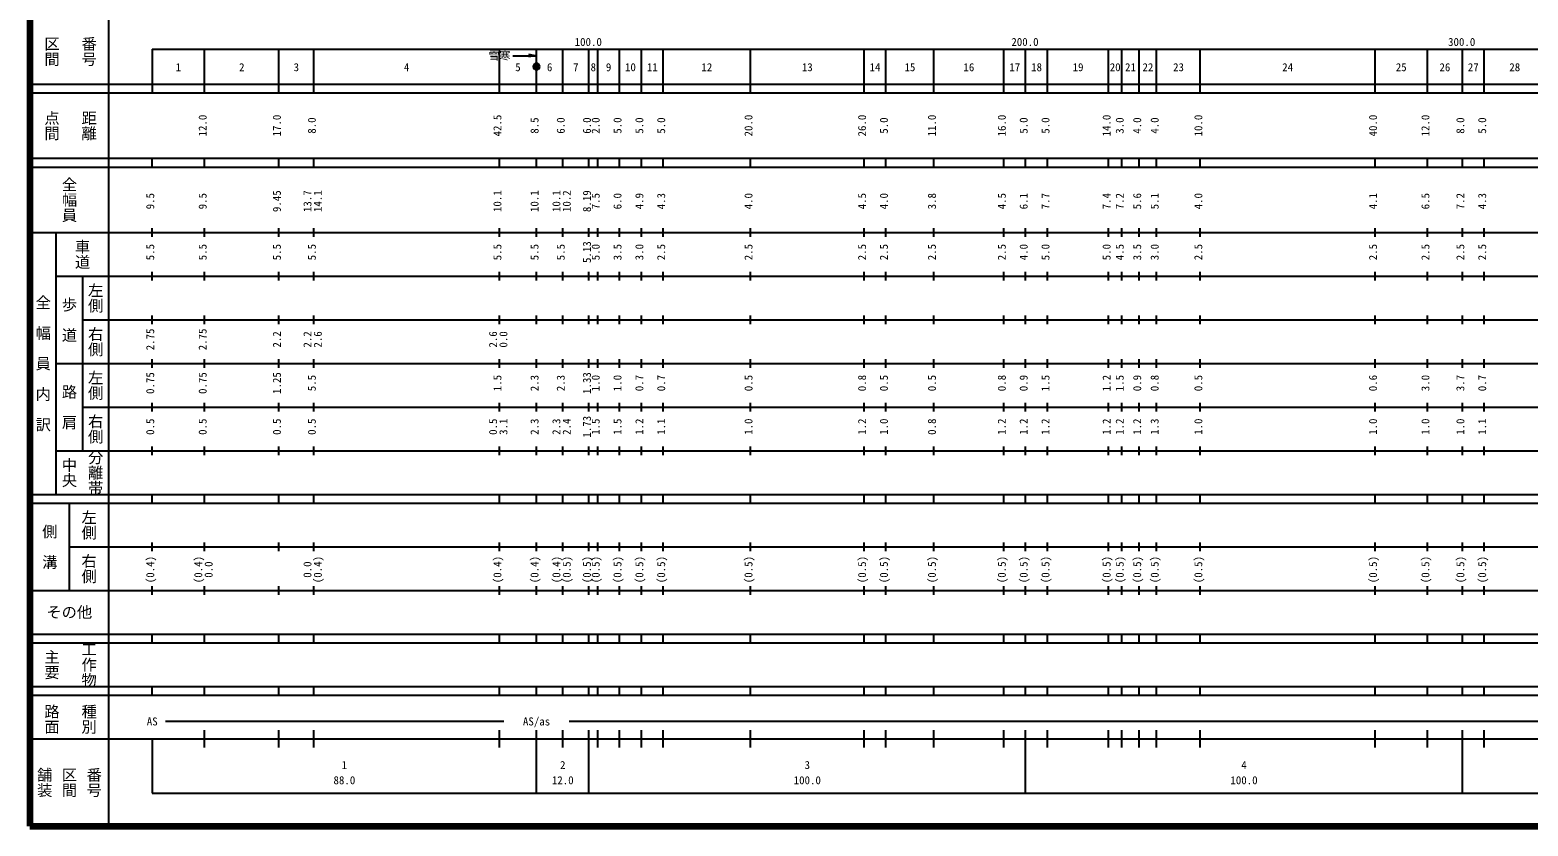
# Model space of a CAD drawing. Units: millimetres on the paper, enlarged 1000 times. Extents: x 40000 to 680000, y 20000 to 380000.
# Drawn here: x 40000 to 383040, y 20000 to 202409 of the extents above; entities that cross this region are included whole.
import ezdxf
from ezdxf.enums import TextEntityAlignment as Align

# ---------------------------------------------------------------- set-up
doc = ezdxf.new("R2010")
doc.units = ezdxf.units.MM
doc.header["$LTSCALE"] = 1000
doc.layers.add('M-TTL', color=2, linetype='Continuous', lineweight=140)
doc.layers.add('M-TTL-BAND', color=7, linetype='Continuous', lineweight=25)
doc.styles.add('@ＭＳ ゴシック', font='')
doc.styles.add('ＭＳ ゴシック', font='')
doc.styles.get('@ＭＳ ゴシック').set_extended_font_data('@MS Gothic')
doc.styles.get('ＭＳ ゴシック').set_extended_font_data('MS Gothic')

msp = doc.modelspace()

# ---------------------------------------------------------------- hatches: boundary and pattern name
at = {"layer": 'M-TTL-BAND'}
msp.add_hatch(color=256, dxfattribs=at).paths.add_polyline_path([(156750, 194000, 1), (155250, 194000, 1)])

# ---------------------------------------------------------------- linework, layer by layer
at = {"layer": 'M-TTL'}
for p, q in [((40000, 380000), (40000, 20000)), ((40000, 20000), (680000, 20000))]:
    msp.add_line(p, q, dxfattribs=at)
at = {"layer": 'M-TTL-BAND'}
for p, q in [((58000, 370000), (58000, 20000)), ((68000, 198000), (68000, 188000)), ((68000, 198000), (579000, 198000)), ((80000, 188000), (80000, 198000)), ((97000, 188000), (97000, 198000)), ((105000, 188000), (105000, 198000)), ((147500, 188000), (147500, 198000)), ((150537, 196495), (155701, 196495)), ((155701, 196495), (154224, 196755)), ((155701, 196495), (154224, 196234)), ((156000, 188000), (156000, 198000)), ((162000, 188000), (162000, 198000)), ((168000, 188000), (168000, 198000)), ((170000, 188000), (170000, 198000)), ((175000, 188000), (175000, 198000)), ((180000, 188000), (180000, 198000)), ((185000, 188000), (185000, 198000)), ((205000, 188000), (205000, 198000)), ((231000, 188000), (231000, 198000)), ((236000, 188000), (236000, 198000)), ((247000, 188000), (247000, 198000)), ((263000, 188000), (263000, 198000)), ((268000, 188000), (268000, 198000)), ((273000, 188000), (273000, 198000)), ((287000, 188000), (287000, 198000)), ((290000, 188000), (290000, 198000)), ((294000, 188000), (294000, 198000)), ((298000, 188000), (298000, 198000)), ((308000, 188000), (308000, 198000)), ((348000, 188000), (348000, 198000)), ((360000, 188000), (360000, 198000)), ((368000, 188000), (368000, 198000)), ((373000, 188000), (373000, 198000)), ((40000, 190000), (579000, 190000)), ((40000, 188000), (579000, 188000)), ((40000, 173000), (579000, 173000)), ((68000, 171000), (68000, 173000)), ((80000, 171000), (80000, 173000)), ((97000, 171000), (97000, 173000)), ((105000, 171000), (105000, 173000)), ((147500, 171000), (147500, 173000)), ((156000, 171000), (156000, 173000)), ((162000, 171000), (162000, 173000)), ((168000, 171000), (168000, 173000)), ((170000, 171000), (170000, 173000)), ((175000, 171000), (175000, 173000)), ((180000, 171000), (180000, 173000)), ((185000, 171000), (185000, 173000)), ((205000, 171000), (205000, 173000)), ((231000, 171000), (231000, 173000)), ((236000, 171000), (236000, 173000)), ((247000, 171000), (247000, 173000)), ((263000, 171000), (263000, 173000)), ((268000, 171000), (268000, 173000)), ((273000, 171000), (273000, 173000)), ((287000, 171000), (287000, 173000)), ((290000, 171000), (290000, 173000)), ((294000, 171000), (294000, 173000)), ((298000, 171000), (298000, 173000)), ((308000, 171000), (308000, 173000)), ((348000, 171000), (348000, 173000)), ((360000, 171000), (360000, 173000)), ((368000, 171000), (368000, 173000)), ((373000, 171000), (373000, 173000)), ((40000, 171000), (579000, 171000)), ((40000, 156000), (579000, 156000)), ((46000, 96000), (46000, 156000)), ((68000, 155000), (68000, 157000)), ((80000, 155000), (80000, 157000)), ((97000, 155000), (97000, 157000)), ((105000, 155000), (105000, 157000)), ((147500, 155000), (147500, 157000)), ((156000, 155000), (156000, 157000)), ((162000, 155000), (162000, 157000)), ((168000, 155000), (168000, 157000)), ((170000, 155000), (170000, 157000)), ((175000, 155000), (175000, 157000)), ((180000, 155000), (180000, 157000)), ((185000, 155000), (185000, 157000)), ((205000, 155000), (205000, 157000)), ((231000, 155000), (231000, 157000)), ((236000, 155000), (236000, 157000)), ((247000, 155000), (247000, 157000)), ((263000, 155000), (263000, 157000)), ((268000, 155000), (268000, 157000)), ((273000, 155000), (273000, 157000)), ((287000, 155000), (287000, 157000)), ((290000, 155000), (290000, 157000)), ((294000, 155000), (294000, 157000)), ((298000, 155000), (298000, 157000)), ((308000, 155000), (308000, 157000)), ((348000, 155000), (348000, 157000)), ((360000, 155000), (360000, 157000)), ((368000, 155000), (368000, 157000)), ((373000, 155000), (373000, 157000)), ((46000, 146000), (579000, 146000)), ((52000, 146000), (52000, 106000)), ((68000, 145000), (68000, 147000)), ((80000, 145000), (80000, 147000)), ((97000, 145000), (97000, 147000)), ((105000, 145000), (105000, 147000)), ((147500, 145000), (147500, 147000)), ((156000, 145000), (156000, 147000)), ((162000, 145000), (162000, 147000)), ((168000, 145000), (168000, 147000)), ((170000, 145000), (170000, 147000)), ((175000, 145000), (175000, 147000)), ((180000, 145000), (180000, 147000)), ((185000, 145000), (185000, 147000)), ((205000, 145000), (205000, 147000)), ((231000, 145000), (231000, 147000)), ((236000, 145000), (236000, 147000)), ((247000, 145000), (247000, 147000)), ((263000, 145000), (263000, 147000)), ((268000, 145000), (268000, 147000)), ((273000, 145000), (273000, 147000)), ((287000, 145000), (287000, 147000)), ((290000, 145000), (290000, 147000)), ((294000, 145000), (294000, 147000)), ((298000, 145000), (298000, 147000)), ((308000, 145000), (308000, 147000)), ((348000, 145000), (348000, 147000)), ((360000, 145000), (360000, 147000)), ((368000, 145000), (368000, 147000)), ((373000, 145000), (373000, 147000)), ((52000, 136000), (579000, 136000)), ((68000, 135000), (68000, 137000)), ((80000, 135000), (80000, 137000)), ((97000, 135000), (97000, 137000)), ((105000, 135000), (105000, 137000)), ((147500, 135000), (147500, 137000)), ((156000, 135000), (156000, 137000)), ((162000, 135000), (162000, 137000)), ((168000, 135000), (168000, 137000)), ((170000, 135000), (170000, 137000)), ((175000, 135000), (175000, 137000)), ((180000, 135000), (180000, 137000)), ((185000, 135000), (185000, 137000)), ((205000, 135000), (205000, 137000)), ((231000, 135000), (231000, 137000)), ((236000, 135000), (236000, 137000)), ((247000, 135000), (247000, 137000)), ((263000, 135000), (263000, 137000)), ((268000, 135000), (268000, 137000)), ((273000, 135000), (273000, 137000)), ((287000, 135000), (287000, 137000)), ((290000, 135000), (290000, 137000)), ((294000, 135000), (294000, 137000)), ((298000, 135000), (298000, 137000)), ((308000, 135000), (308000, 137000)), ((348000, 135000), (348000, 137000)), ((360000, 135000), (360000, 137000)), ((368000, 135000), (368000, 137000)), ((373000, 135000), (373000, 137000)), ((68000, 125000), (68000, 127000)), ((80000, 125000), (80000, 127000)), ((97000, 125000), (97000, 127000)), ((105000, 125000), (105000, 127000)), ((147500, 125000), (147500, 127000)), ((156000, 125000), (156000, 127000)), ((162000, 125000), (162000, 127000)), ((168000, 125000), (168000, 127000)), ((170000, 125000), (170000, 127000)), ((175000, 125000), (175000, 127000)), ((180000, 125000), (180000, 127000)), ((185000, 125000), (185000, 127000)), ((205000, 125000), (205000, 127000)), ((231000, 125000), (231000, 127000)), ((236000, 125000), (236000, 127000)), ((247000, 125000), (247000, 127000)), ((263000, 125000), (263000, 127000)), ((268000, 125000), (268000, 127000)), ((273000, 125000), (273000, 127000)), ((287000, 125000), (287000, 127000)), ((290000, 125000), (290000, 127000)), ((294000, 125000), (294000, 127000)), ((298000, 125000), (298000, 127000)), ((308000, 125000), (308000, 127000)), ((348000, 125000), (348000, 127000)), ((360000, 125000), (360000, 127000)), ((368000, 125000), (368000, 127000)), ((373000, 125000), (373000, 127000)), ((46000, 126000), (579000, 126000)), ((68000, 115000), (68000, 117000)), ((80000, 115000), (80000, 117000)), ((97000, 115000), (97000, 117000)), ((105000, 115000), (105000, 117000)), ((147500, 115000), (147500, 117000)), ((156000, 115000), (156000, 117000)), ((162000, 115000), (162000, 117000)), ((168000, 115000), (168000, 117000)), ((170000, 115000), (170000, 117000)), ((175000, 115000), (175000, 117000)), ((180000, 115000), (180000, 117000)), ((185000, 115000), (185000, 117000)), ((205000, 115000), (205000, 117000)), ((231000, 115000), (231000, 117000)), ((236000, 115000), (236000, 117000)), ((247000, 115000), (247000, 117000)), ((263000, 115000), (263000, 117000)), ((268000, 115000), (268000, 117000)), ((273000, 115000), (273000, 117000)), ((287000, 115000), (287000, 117000)), ((290000, 115000), (290000, 117000)), ((294000, 115000), (294000, 117000)), ((298000, 115000), (298000, 117000)), ((308000, 115000), (308000, 117000)), ((348000, 115000), (348000, 117000)), ((360000, 115000), (360000, 117000)), ((368000, 115000), (368000, 117000)), ((373000, 115000), (373000, 117000)), ((52000, 116000), (579000, 116000)), ((68000, 105000), (68000, 107000)), ((80000, 105000), (80000, 107000)), ((97000, 105000), (97000, 107000)), ((105000, 105000), (105000, 107000)), ((147500, 105000), (147500, 107000)), ((156000, 105000), (156000, 107000)), ((162000, 105000), (162000, 107000)), ((168000, 105000), (168000, 107000)), ((170000, 105000), (170000, 107000)), ((175000, 105000), (175000, 107000)), ((180000, 105000), (180000, 107000)), ((185000, 105000), (185000, 107000)), ((205000, 105000), (205000, 107000)), ((231000, 105000), (231000, 107000)), ((236000, 105000), (236000, 107000)), ((247000, 105000), (247000, 107000)), ((263000, 105000), (263000, 107000)), ((268000, 105000), (268000, 107000)), ((273000, 105000), (273000, 107000)), ((287000, 105000), (287000, 107000)), ((290000, 105000), (290000, 107000)), ((294000, 105000), (294000, 107000)), ((298000, 105000), (298000, 107000)), ((308000, 105000), (308000, 107000)), ((348000, 105000), (348000, 107000)), ((360000, 105000), (360000, 107000)), ((368000, 105000), (368000, 107000)), ((373000, 105000), (373000, 107000)), ((46000, 106000), (579000, 106000)), ((40000, 96000), (579000, 96000)), ((40000, 94000), (579000, 94000)), ((49000, 94000), (49000, 74000)), ((68000, 94000), (68000, 96000)), ((80000, 94000), (80000, 96000)), ((97000, 94000), (97000, 96000)), ((105000, 94000), (105000, 96000)), ((147500, 94000), (147500, 96000)), ((156000, 94000), (156000, 96000)), ((162000, 94000), (162000, 96000)), ((168000, 94000), (168000, 96000)), ((170000, 94000), (170000, 96000)), ((175000, 94000), (175000, 96000)), ((180000, 94000), (180000, 96000)), ((185000, 94000), (185000, 96000)), ((205000, 94000), (205000, 96000)), ((231000, 94000), (231000, 96000)), ((236000, 94000), (236000, 96000)), ((247000, 94000), (247000, 96000)), ((263000, 94000), (263000, 96000)), ((268000, 94000), (268000, 96000)), ((273000, 94000), (273000, 96000)), ((287000, 94000), (287000, 96000)), ((290000, 94000), (290000, 96000)), ((294000, 94000), (294000, 96000)), ((298000, 94000), (298000, 96000)), ((308000, 94000), (308000, 96000)), ((348000, 94000), (348000, 96000)), ((360000, 94000), (360000, 96000)), ((368000, 94000), (368000, 96000)), ((373000, 94000), (373000, 96000)), ((49000, 84000), (579000, 84000)), ((68000, 83000), (68000, 85000)), ((80000, 83000), (80000, 85000)), ((97000, 83000), (97000, 85000)), ((105000, 83000), (105000, 85000)), ((147500, 83000), (147500, 85000)), ((156000, 83000), (156000, 85000)), ((162000, 83000), (162000, 85000)), ((168000, 83000), (168000, 85000)), ((170000, 83000), (170000, 85000)), ((175000, 83000), (175000, 85000)), ((180000, 83000), (180000, 85000)), ((185000, 83000), (185000, 85000)), ((205000, 83000), (205000, 85000)), ((231000, 83000), (231000, 85000)), ((236000, 83000), (236000, 85000)), ((247000, 83000), (247000, 85000)), ((263000, 83000), (263000, 85000)), ((268000, 83000), (268000, 85000)), ((273000, 83000), (273000, 85000)), ((287000, 83000), (287000, 85000)), ((290000, 83000), (290000, 85000)), ((294000, 83000), (294000, 85000)), ((298000, 83000), (298000, 85000)), ((308000, 83000), (308000, 85000)), ((348000, 83000), (348000, 85000)), ((360000, 83000), (360000, 85000)), ((368000, 83000), (368000, 85000)), ((373000, 83000), (373000, 85000)), ((40000, 74000), (579000, 74000)), ((68000, 73000), (68000, 75000)), ((80000, 73000), (80000, 75000)), ((97000, 73000), (97000, 75000)), ((105000, 73000), (105000, 75000)), ((147500, 73000), (147500, 75000)), ((156000, 73000), (156000, 75000)), ((162000, 73000), (162000, 75000)), ((168000, 73000), (168000, 75000)), ((170000, 73000), (170000, 75000)), ((175000, 73000), (175000, 75000)), ((180000, 73000), (180000, 75000)), ((185000, 73000), (185000, 75000)), ((205000, 73000), (205000, 75000)), ((231000, 73000), (231000, 75000)), ((236000, 73000), (236000, 75000)), ((247000, 73000), (247000, 75000)), ((263000, 73000), (263000, 75000)), ((268000, 73000), (268000, 75000)), ((273000, 73000), (273000, 75000)), ((287000, 73000), (287000, 75000)), ((290000, 73000), (290000, 75000)), ((294000, 73000), (294000, 75000)), ((298000, 73000), (298000, 75000)), ((308000, 73000), (308000, 75000)), ((348000, 73000), (348000, 75000)), ((360000, 73000), (360000, 75000)), ((368000, 73000), (368000, 75000)), ((373000, 73000), (373000, 75000)), ((40000, 64000), (579000, 64000)), ((40000, 62000), (579000, 62000)), ((68000, 62000), (68000, 64000)), ((80000, 62000), (80000, 64000)), ((97000, 62000), (97000, 64000)), ((105000, 62000), (105000, 64000)), ((147500, 62000), (147500, 64000)), ((156000, 62000), (156000, 64000)), ((162000, 62000), (162000, 64000)), ((168000, 62000), (168000, 64000)), ((170000, 62000), (170000, 64000)), ((175000, 62000), (175000, 64000)), ((180000, 62000), (180000, 64000)), ((185000, 62000), (185000, 64000)), ((205000, 62000), (205000, 64000)), ((231000, 62000), (231000, 64000)), ((236000, 62000), (236000, 64000)), ((247000, 62000), (247000, 64000)), ((263000, 62000), (263000, 64000)), ((268000, 62000), (268000, 64000)), ((273000, 62000), (273000, 64000)), ((287000, 62000), (287000, 64000)), ((290000, 62000), (290000, 64000)), ((294000, 62000), (294000, 64000)), ((298000, 62000), (298000, 64000)), ((308000, 62000), (308000, 64000)), ((348000, 62000), (348000, 64000)), ((360000, 62000), (360000, 64000)), ((368000, 62000), (368000, 64000)), ((373000, 62000), (373000, 64000)), ((40000, 52000), (579000, 52000)), ((68000, 50000), (68000, 52000)), ((80000, 50000), (80000, 52000)), ((97000, 50000), (97000, 52000)), ((105000, 50000), (105000, 52000)), ((147500, 50000), (147500, 52000)), ((156000, 50000), (156000, 52000)), ((162000, 50000), (162000, 52000)), ((168000, 50000), (168000, 52000)), ((170000, 50000), (170000, 52000)), ((175000, 50000), (175000, 52000)), ((180000, 50000), (180000, 52000)), ((185000, 50000), (185000, 52000)), ((205000, 50000), (205000, 52000)), ((231000, 50000), (231000, 52000)), ((236000, 50000), (236000, 52000)), ((247000, 50000), (247000, 52000)), ((263000, 50000), (263000, 52000)), ((268000, 50000), (268000, 52000)), ((273000, 50000), (273000, 52000)), ((287000, 50000), (287000, 52000)), ((290000, 50000), (290000, 52000)), ((294000, 50000), (294000, 52000)), ((298000, 50000), (298000, 52000)), ((308000, 50000), (308000, 52000)), ((348000, 50000), (348000, 52000)), ((360000, 50000), (360000, 52000)), ((368000, 50000), (368000, 52000)), ((373000, 50000), (373000, 52000)), ((40000, 50000), (579000, 50000)), ((71000, 44000), (148500, 44000)), ((80000, 38000), (80000, 42000)), ((97000, 38000), (97000, 42000)), ((105000, 38000), (105000, 42000)), ((147500, 38000), (147500, 42000)), ((156000, 27500), (156000, 42000)), ((162000, 38000), (162000, 42000)), ((163500, 44000), (565000, 44000)), ((168000, 27500), (168000, 42000)), ((170000, 38000), (170000, 42000)), ((175000, 38000), (175000, 42000)), ((180000, 38000), (180000, 42000)), ((185000, 38000), (185000, 42000)), ((205000, 38000), (205000, 42000)), ((231000, 38000), (231000, 42000)), ((236000, 38000), (236000, 42000)), ((247000, 38000), (247000, 42000)), ((263000, 38000), (263000, 42000)), ((268000, 27500), (268000, 42000)), ((273000, 38000), (273000, 42000)), ((287000, 38000), (287000, 42000)), ((290000, 38000), (290000, 42000)), ((294000, 38000), (294000, 42000)), ((298000, 38000), (298000, 42000)), ((308000, 38000), (308000, 42000)), ((348000, 38000), (348000, 42000)), ((360000, 38000), (360000, 42000)), ((368000, 27500), (368000, 42000)), ((373000, 38000), (373000, 42000)), ((40000, 40000), (579000, 40000)), ((68000, 40000), (68000, 27500)), ((68000, 27500), (579000, 27500))]:
    msp.add_line(p, q, dxfattribs=at)
msp.add_lwpolyline([(156750, 194000, 1), (155250, 194000, 1)], format="xyb", close=True, dxfattribs=at)

# ---------------------------------------------------------------- texts
at = {"layer": 'M-TTL-BAND', "style": '@ＭＳ ゴシック'}
for s, p in [('区間', (45000, 197500)), ('番号', (53500, 197500)), ('点間', (45000, 180500)), ('距離', (53500, 180500)), ('全幅員', (49000, 163500)), ('車道', (52000, 151000)), ('左側', (55000, 141000)), ('全\u3000幅\u3000員\u3000内\u3000訳', (43000, 126000)), ('歩\u3000道', (49000, 136000)), ('右側', (55000, 131000)), ('左側', (55000, 121000)), ('路\u3000肩', (49000, 116000)), ('右側', (55000, 111000)), ('中央', (49000, 101000)), ('分離帯', (55000, 101000)), ('左側', (53500, 89000)), ('側\u3000溝', (44500, 84000)), ('右側', (53500, 79000)), ('主要', (45000, 57000)), ('工作物', (53500, 57000)), ('路面', (45000, 44500)), ('種別', (53500, 44500)), ('舗装', (43333, 30000)), ('区間', (49000, 30000)), ('番号', (54667, 30000))]:
    msp.add_text(s, height=2566, rotation=270, dxfattribs=at).set_placement(p, align=Align.MIDDLE_CENTER)
at = {"layer": 'M-TTL-BAND', "style": 'ＭＳ ゴシック'}
for s, p in [('100.0', (167844, 198195)), ('200.0', (267844, 198195)), ('300.0', (367844, 198195)), ('雪寒', (147523, 195063)), ('1', (74000, 192405)), ('2', (88500, 192405)), ('3', (101000, 192405)), ('4', (126250, 192405)), ('5', (151750, 192405)), ('6', (159000, 192405)), ('7', (165000, 192405)), ('8', (169000, 192405)), ('9', (172500, 192405)), ('10', (177500, 192405)), ('11', (182500, 192405)), ('12', (195000, 192405)), ('13', (218000, 192405)), ('14', (233500, 192405)), ('15', (241500, 192405)), ('16', (255000, 192405)), ('17', (265500, 192405)), ('18', (270500, 192405)), ('19', (280000, 192405)), ('20', (288500, 192405)), ('21', (292000, 192405)), ('22', (296000, 192405)), ('23', (303000, 192405)), ('24', (328000, 192405)), ('25', (354000, 192405)), ('26', (364000, 192405)), ('27', (370500, 192405)), ('28', (380000, 192405)), ('AS', (68000, 42500)), ('AS/as', (156000, 42500)), ('1', (112000, 32523)), ('2', (162000, 32523)), ('3', (218000, 32523)), ('4', (318000, 32523)), ('88.0', (112000, 29033)), ('12.0', (162000, 29033)), ('100.0', (218000, 29033)), ('100.0', (318000, 29033))]:
    msp.add_text(s, height=1833, dxfattribs=at).set_placement(p, align=Align.BOTTOM_CENTER)
for s, p in [('12.0', (81000, 180500)), ('17.0', (98000, 180500)), ('8.0', (106000, 180500)), ('42.5', (148500, 180500)), ('8.5', (157000, 180500)), ('6.0', (163000, 180500)), ('6.0', (169000, 180500)), ('2.0', (171000, 180500)), ('5.0', (176000, 180500)), ('5.0', (181000, 180500)), ('5.0', (186000, 180500)), ('20.0', (206000, 180500)), ('26.0', (232000, 180500)), ('5.0', (237000, 180500)), ('11.0', (248000, 180500)), ('16.0', (264000, 180500)), ('5.0', (269000, 180500)), ('5.0', (274000, 180500)), ('14.0', (288000, 180500)), ('3.0', (291000, 180500)), ('4.0', (295000, 180500)), ('4.0', (299000, 180500)), ('10.0', (309000, 180500)), ('40.0', (349000, 180500)), ('12.0', (361000, 180500)), ('8.0', (369000, 180500)), ('5.0', (374000, 180500)), ('9.5', (69000, 163174)), ('9.5', (81000, 163174)), ('9.45', (98000, 163174)), ('13.7', (105000, 163174)), ('14.1', (107370, 163174)), ('10.1', (148500, 163174)), ('10.1', (157000, 163174)), ('10.1', (162000, 163174)), ('10.2', (164370, 163174)), ('8.19', (169000, 163174)), ('7.5', (171000, 163174)), ('6.0', (176000, 163174)), ('4.9', (181000, 163174)), ('4.3', (186000, 163174)), ('4.0', (206000, 163174)), ('4.5', (232000, 163174)), ('4.0', (237000, 163174)), ('3.8', (248000, 163174)), ('4.5', (264000, 163174)), ('6.1', (269000, 163174)), ('7.7', (274000, 163174)), ('7.4', (288000, 163174)), ('7.2', (291000, 163174)), ('5.6', (295000, 163174)), ('5.1', (299000, 163174)), ('4.0', (309000, 163174)), ('4.1', (349000, 163174)), ('6.5', (361000, 163174)), ('7.2', (369000, 163174)), ('4.3', (374000, 163174)), ('5.5', (69000, 151500)), ('5.5', (81000, 151500)), ('5.5', (98000, 151500)), ('5.5', (106000, 151500)), ('5.5', (148500, 151500)), ('5.5', (157000, 151500)), ('5.5', (163000, 151500)), ('5.13', (169000, 151500)), ('5.0', (171000, 151500)), ('3.5', (176000, 151500)), ('3.0', (181000, 151500)), ('2.5', (186000, 151500)), ('2.5', (206000, 151500)), ('2.5', (232000, 151500)), ('2.5', (237000, 151500)), ('2.5', (248000, 151500)), ('2.5', (264000, 151500)), ('4.0', (269000, 151500)), ('5.0', (274000, 151500)), ('5.0', (288000, 151500)), ('4.5', (291000, 151500)), ('3.5', (295000, 151500)), ('3.0', (299000, 151500)), ('2.5', (309000, 151500)), ('2.5', (349000, 151500)), ('2.5', (361000, 151500)), ('2.5', (369000, 151500)), ('2.5', (374000, 151500)), ('2.75', (69000, 131500)), ('2.75', (81000, 131500)), ('2.2', (98000, 131500)), ('2.2', (105000, 131500)), ('2.6', (107370, 131500)), ('2.6', (147500, 131500)), ('0.0', (149870, 131500)), ('0.75', (69000, 121500)), ('0.75', (81000, 121500)), ('1.25', (98000, 121500)), ('1.33', (169000, 121500)), ('5.5', (106000, 121500)), ('1.5', (148500, 121500)), ('2.3', (157000, 121500)), ('2.3', (163000, 121500)), ('1.0', (171000, 121500)), ('1.0', (176000, 121500)), ('0.7', (181000, 121500)), ('0.7', (186000, 121500)), ('0.5', (206000, 121500)), ('0.8', (232000, 121500)), ('0.5', (237000, 121500)), ('0.5', (248000, 121500)), ('0.8', (264000, 121500)), ('0.9', (269000, 121500)), ('1.5', (274000, 121500)), ('1.2', (288000, 121500)), ('1.5', (291000, 121500)), ('0.9', (295000, 121500)), ('0.8', (299000, 121500)), ('0.5', (309000, 121500)), ('0.6', (349000, 121500)), ('3.0', (361000, 121500)), ('3.7', (369000, 121500)), ('0.7', (374000, 121500)), ('0.5', (69000, 111500)), ('0.5', (81000, 111500)), ('0.5', (98000, 111500)), ('0.5', (106000, 111500)), ('0.5', (147500, 111500)), ('3.1', (149870, 111500)), ('2.3', (157000, 111500)), ('2.3', (162000, 111500)), ('2.4', (164370, 111500)), ('1.73', (169000, 111500)), ('1.5', (171000, 111500)), ('1.5', (176000, 111500)), ('1.2', (181000, 111500)), ('1.1', (186000, 111500)), ('1.0', (206000, 111500)), ('1.2', (232000, 111500)), ('1.0', (237000, 111500)), ('0.8', (248000, 111500)), ('1.2', (264000, 111500)), ('1.2', (269000, 111500)), ('1.2', (274000, 111500)), ('1.2', (288000, 111500)), ('1.2', (291000, 111500)), ('1.2', (295000, 111500)), ('1.3', (299000, 111500)), ('1.0', (309000, 111500)), ('1.0', (349000, 111500)), ('1.0', (361000, 111500)), ('1.0', (369000, 111500)), ('1.1', (374000, 111500)), ('(0.4)', (69000, 78764)), ('(0.4)', (80000, 78764)), ('0.0', (82370, 78764)), ('0.0', (105000, 78764)), ('(0.4)', (107370, 78764)), ('(0.4)', (148500, 78764)), ('(0.4)', (157000, 78764)), ('(0.4)', (162000, 78764)), ('(0.5)', (164370, 78764)), ('(0.5)', (169000, 78764)), ('(0.5)', (171000, 78764)), ('(0.5)', (176000, 78764)), ('(0.5)', (181000, 78764)), ('(0.5)', (186000, 78764)), ('(0.5)', (206000, 78764)), ('(0.5)', (232000, 78764)), ('(0.5)', (237000, 78764)), ('(0.5)', (248000, 78764)), ('(0.5)', (264000, 78764)), ('(0.5)', (269000, 78764)), ('(0.5)', (274000, 78764)), ('(0.5)', (288000, 78764)), ('(0.5)', (291000, 78764)), ('(0.5)', (295000, 78764)), ('(0.5)', (299000, 78764)), ('(0.5)', (309000, 78764)), ('(0.5)', (349000, 78764)), ('(0.5)', (361000, 78764)), ('(0.5)', (369000, 78764)), ('(0.5)', (374000, 78764))]:
    msp.add_text(s, height=1833, rotation=90, dxfattribs=at).set_placement(p, align=Align.BOTTOM_CENTER)
msp.add_text('その他', height=2566, dxfattribs=at).set_placement((49000, 69000), align=Align.MIDDLE_CENTER)

doc.saveas('drawing.dxf')
